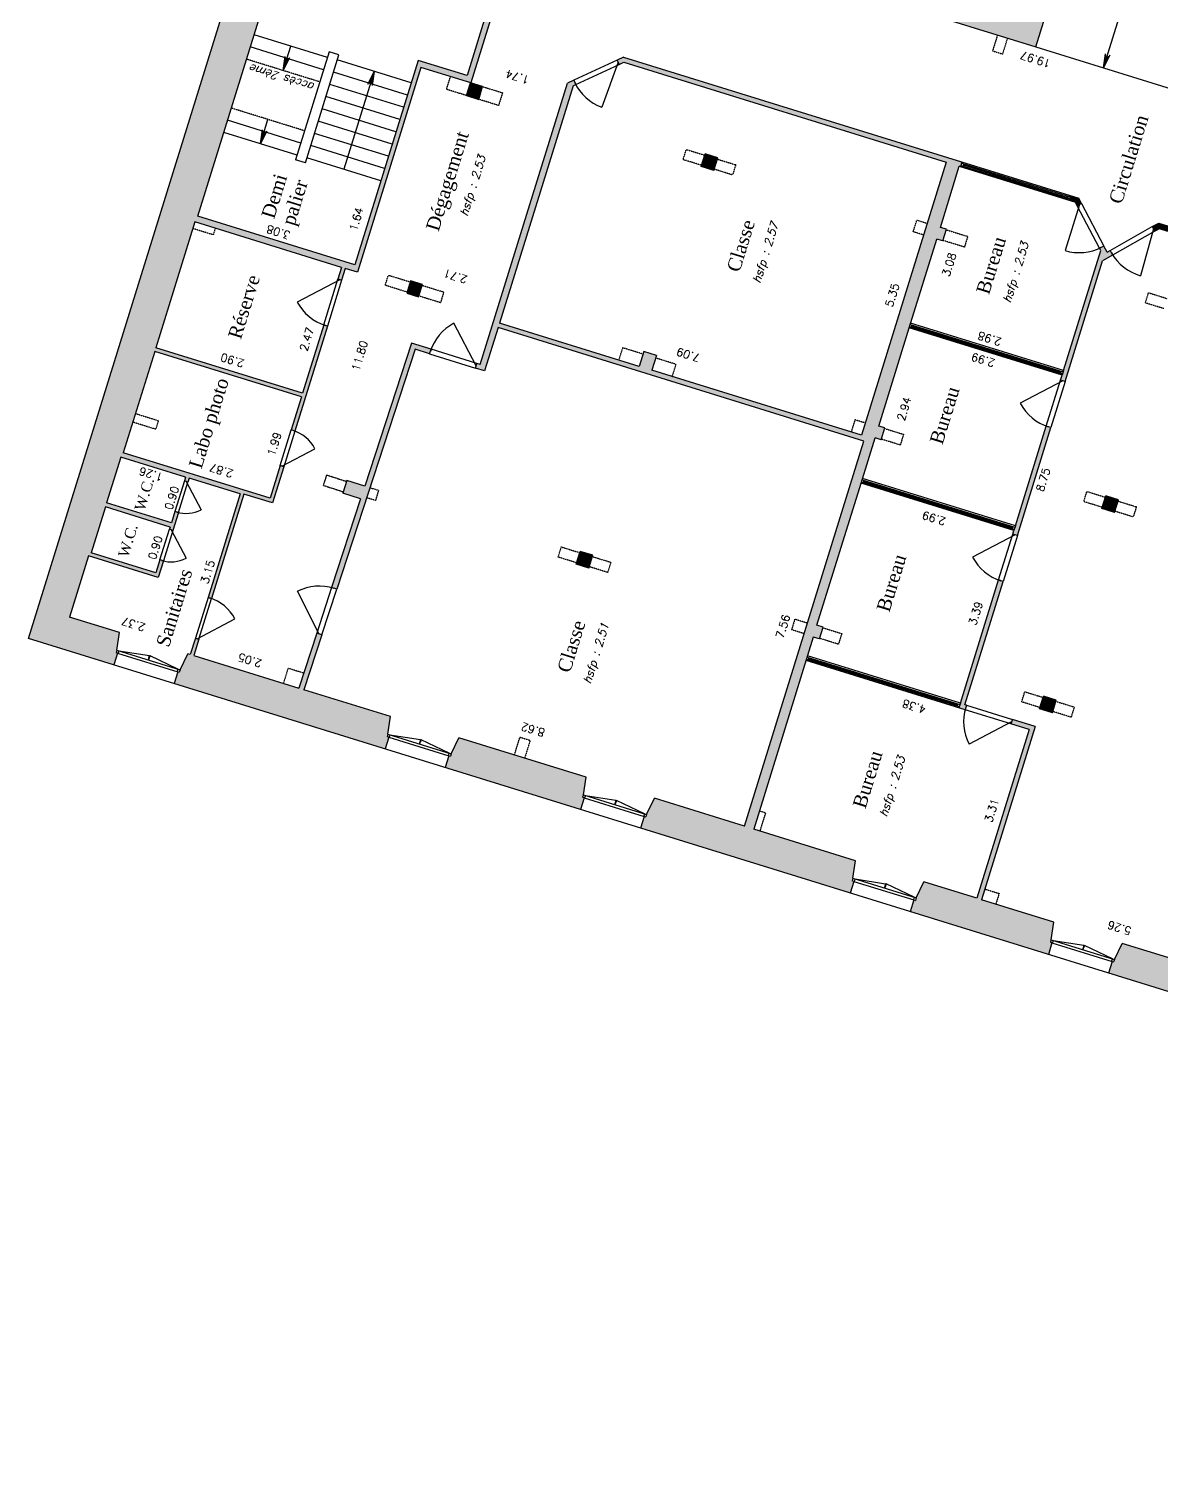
# Model space of a CAD drawing. Header units: metres. Extents: x -1642643 to 2228512, y -1236052 to 2422133.
# Drawn here: x 507018 to 528247, y -54470 to -27614 of the extents above; entities that cross this region are included whole.
import ezdxf
from ezdxf.enums import TextEntityAlignment as Align

# ---------------------------------------------------------------- set-up
doc = ezdxf.new("R2010")
doc.units = ezdxf.units.M
doc.linetypes.add('TIRET-COURT', pattern=[0.25, 0.15, -0.1])
for name, color, linetype in [('ALTIMETRIE', 10, 'Continuous'), ('APPLAT-GRIS', 253, 'Continuous'), ('COTATION-PLANI', 4, 'Continuous'), ('ESCALIER', 100, 'Continuous'), ('FENETRE', 32, 'Continuous'), ('FENETRE-OUVRANT', 213, 'Continuous'), ('HAUTEUR_1.80', 100, 'TIRET-COURT'), ('MUR', 130, 'Continuous'), ('PORTE', 213, 'Continuous'), ('TEXTES-PIECES', 23, 'Continuous')]:
    doc.layers.add(name, color=color, linetype=linetype)
doc.layers.add('Seuils', color=7, linetype='Continuous', plot=False)
doc.styles.add('Simplex 1.5', font='simplex.shx', dxfattribs={"height": 0.075})
doc.styles.add('Times 3.0', font='times.ttf', dxfattribs={"height": 0.15})

msp = doc.modelspace()

# ---------------------------------------------------------------- hatches: boundary and pattern name
at = {"layer": 'APPLAT-GRIS'}
for points in [[(519867.29565, -25471.10301), (519719.23147, -25948.67708), (519661.92258, -25930.90938), (519635.27102, -26016.87272), (522132.98345, -26791.24837), (522230.7058, -26476.04948), (523424.641, -26846.20993), (523326.91864, -27161.40882), (525891.49143, -27956.51346), (526066.20716, -27392.97605), (525244.77975, -27138.30566), (525457.99217, -26450.59899), (525372.02883, -26423.94744), (525158.81642, -27111.65411), (520946.61306, -25805.72805), (521228.52286, -24940.49579), (521152.45848, -24915.71251), (520870.19335, -25782.03535)], [(510187.8426, -31128.48657), (511698.09723, -26257.23098), (511325.58945, -26141.74092), (511470.35969, -25674.79127), (511190.56574, -25588.04564), (507018.44982, -39045.01019), (508616.34823, -39540.41295), (508684.45775, -39320.72887), (508655.8033, -39311.84502), (508670.60972, -39264.08761), (508720.57467, -38934.08231), (507784.52948, -38643.87651), (508139.88351, -37497.69873), (509448.43648, -37903.39458), (509544.6782, -37592.97143), (509477.81783, -37572.24245), (509402.3051, -37815.80523), (508189.26694, -37439.72221), (508455.78247, -36580.08887), (509668.82062, -36956.17189), (509655.49484, -36999.15355), (509722.35521, -37019.88254), (509826.00014, -36685.58069), (509759.13977, -36664.8517), (509692.51089, -36879.76003), (508479.47273, -36503.67702), (508745.98826, -35644.04368), (509959.02641, -36020.1267), (509936.81678, -36091.76281), (510003.67716, -36112.49179), (510025.88678, -36040.85568), (510981.03494, -36336.98404), (510379.89437, -38275.93479), (510446.75474, -38296.66378), (511053.81787, -36338.61006), (511588.70084, -36504.44194), (511798.95197, -35826.28675), (511732.0916, -35805.55777), (511542.56945, -36416.85259), (508791.74277, -35564.00291), (509381.0382, -33663.25809), (512131.86489, -34516.10776), (511939.38145, -35136.95406), (512006.24183, -35157.68304), (512616.26624, -33190.07785), (512549.40587, -33169.34886), (512152.59387, -34449.24739), (509401.76719, -33596.39772), (510133.20423, -31237.18178), (512884.03092, -32090.03145), (512815.92139, -32309.71552), (512882.78177, -32330.44451), (512950.89129, -32110.76043), (513180.12684, -32181.83124), (514370.56284, -28342.13566), (515306.60803, -28632.34145), (515762.64571, -27161.4133), (515657.57941, -27128.83918), (515234.11586, -28494.70104), (514317.17363, -28210.41781), (513129.69891, -32040.56191)], [(518545.56618, -33667.31675), (518459.68896, -33944.30972), (515842.58302, -33132.91801), (517220.75103, -28687.70161), (517272.23942, -28663.77338), (517234.30952, -28582.15645), (517116.4184, -28636.94408), (515481.78987, -33909.36189), (515419.40328, -33890.01993), (515392.75172, -33975.98326), (515564.67839, -34029.28637), (515815.93146, -33218.88135), (522673.89521, -35345.08296), (520435.16482, -42566.003), (518744.55259, -42041.85581), (518599.07282, -42342.24828), (518584.2664, -42390.00569), (518555.61196, -42381.12184), (518487.50244, -42600.80591), (522413.46331, -43817.98708), (522481.57283, -43598.30301), (522452.91838, -43589.41916), (522467.7248, -43541.66175), (522517.68975, -43211.65644), (520607.39345, -42619.39972), (521723.79736, -39018.49118), (521838.41513, -39054.02659), (521906.52466, -38834.34251), (521791.90688, -38798.80711), (522618.105, -36133.94376), (522881.65924, -35283.8619), (522996.27702, -35319.39731), (523064.38654, -35099.71323), (522949.76876, -35064.17783), (523521.29649, -33220.74189), (524036.55983, -31558.7841), (524151.17761, -31594.31951), (524219.28713, -31374.63543), (524104.66936, -31339.10003), (524460.02339, -30192.92224), (524483.90209, -30200.32545), (524510.55364, -30114.36212), (518168.3699, -28148.06982), (518050.47879, -28202.85745), (518088.40869, -28284.47438), (518174.84658, -28244.30403), (524211.38291, -30115.83525), (522624.13491, -35235.42936), (518698.476, -34018.3418), (518784.35322, -33741.34884)], [(515297.05655, -28629.38017), (515223.02446, -28868.16721), (515452.26002, -28939.23801), (515526.29211, -28700.45098)], [(526545.01921, -30745.11552), (526518.36766, -30831.07886), (526635.46903, -30867.38426), (526670.50089, -30934.26935), (526750.22729, -30892.5117), (526697.84291, -30792.49606)], [(528197.42552, -31257.41758), (528077.44039, -31325.19198), (528126.62231, -31412.26171), (528209.0323, -31365.71188), (528368.39379, -31415.11935), (528398.00663, -31319.60454)], [(527167.80377, -31689.7757), (527088.07737, -31731.53335), (527110.56465, -31774.46751), (526413.3925, -34023.16363), (526386.74095, -34109.12697), (526357.12812, -34204.64178), (526443.09145, -34231.29333), (527145.21895, -31966.61395), (527334.28772, -31859.81719), (527285.1058, -31772.74746), (527228.12038, -31804.93606)], [(526090.61259, -35064.27512), (525510.20101, -36936.3655), (525483.54946, -37022.32883), (525462.82047, -37089.1892), (525548.78381, -37115.84076), (526176.57593, -35090.92667)], [(527203.13933, -36372.39754), (527129.10724, -36611.18458), (527367.89427, -36685.21667), (527441.92636, -36446.42963)], [(517353.12729, -37412.16514), (517279.0952, -37650.95218), (517517.88224, -37724.98427), (517591.91433, -37486.19723)], [(525196.30495, -37948.82254), (524479.67432, -40260.28107), (524453.02277, -40346.24441), (524567.64055, -40381.77981), (524594.2921, -40295.81648), (524565.63766, -40286.93263), (525282.26829, -37975.47409)], [(510115.09098, -39366.42971), (510209.85205, -39060.7823), (510142.99168, -39040.05331), (510048.23061, -39345.70072), (510000.4732, -39330.89431), (509854.99343, -39631.28678), (509840.18702, -39679.04419), (509811.53257, -39670.16034), (509743.42305, -39889.84441), (513697.74673, -41115.81901), (513765.85625, -40896.13494), (513737.20181, -40887.25109), (513752.00822, -40839.49368), (513801.97317, -40509.48837), (512178.22131, -40006.07016), (512513.17031, -38979.32327), (512418.10115, -38948.30948), (512082.69617, -39976.45413)], [(526039.35488, -40126.12978), (525965.32279, -40364.91682), (526204.10983, -40438.94891), (526278.14192, -40200.16187)], [(524876.90569, -43943.09348), (525883.74211, -40695.58976), (525453.92544, -40562.332), (525427.27389, -40648.29533), (525771.12722, -40754.90154), (524790.94236, -43916.44193), (523797.58828, -43608.46844), (523652.10851, -43908.86091), (523637.3021, -43956.61832), (523608.64765, -43947.73447), (523540.53813, -44167.41854), (526128.98963, -44969.9264), (526197.09915, -44750.24232), (526168.4447, -44741.35847), (526183.25112, -44693.60106), (526233.21607, -44363.59575)], [(515081.8717, -40906.30037), (514936.39193, -41206.69284), (514921.58552, -41254.45025), (514892.93107, -41245.5664), (514824.82155, -41465.25048), (517360.42762, -42251.37445), (517428.53714, -42031.69037), (517399.88269, -42022.80652), (517414.68911, -41975.04912), (517464.65406, -41645.04381)], [(527513.1146, -44760.40775), (527367.63483, -45060.80023), (527352.82841, -45108.55763), (527324.17397, -45099.67378), (527256.06445, -45319.35786), (531086.20854, -46506.83257), (531154.31806, -46287.1485), (531125.66362, -46278.26465), (531140.47004, -46230.50724), (531190.43499, -45900.50193)]]:
    msp.add_hatch(color=256, dxfattribs=at).paths.add_polyline_path(points)
for points in [[(519694.54421, -29961.34191), (519620.51212, -30200.12895), (519859.29916, -30274.16104), (519933.33125, -30035.374)], [(514177.189, -32342.76795), (514106.11819, -32572.0035), (514325.80227, -32640.11303), (514396.87308, -32410.87747)], [(512984.47898, -36082.66653), (512907.08459, -36320.38399), (513239.82664, -36428.93227), (512697.22531, -38092.68707), (512792.29447, -38123.70087), (514259.94956, -33624.77613), (514533.11839, -33709.46774), (514559.76994, -33623.50441), (514192.33986, -33509.58861), (513317.22103, -36191.21481)]]:
    msp.add_hatch(color=256, dxfattribs=at).paths.add_polyline_path(points, flags=17)
at = {"layer": 'ESCALIER'}
h = msp.add_hatch(color=256, dxfattribs=at)
h.paths.add_polyline_path([(511787.62461, -28399.84267), (511855.71612, -28187.76033), (511852.92092, -28189.2325), (511825.24209, -28136.67889)])
h.paths.add_polyline_path([(511787.62461, -28399.84267), (511905.47453, -28161.55367), (511855.71612, -28187.76033)])
h = msp.add_hatch(color=256, dxfattribs=at)
h.paths.add_polyline_path([(527161.83848, -28350.36418), (527229.92998, -28138.28184), (527227.13478, -28139.75401), (527199.45595, -28087.2004)])
h.paths.add_polyline_path([(527161.83848, -28350.36418), (527279.68839, -28112.07518), (527229.92998, -28138.28184)])
h = msp.add_hatch(color=256, dxfattribs=at)
h.paths.add_polyline_path([(513494.39474, -28415.98994), (513426.30324, -28628.07228), (513429.09844, -28626.60011), (513456.77727, -28679.15372)])
h.paths.add_polyline_path([(513494.39474, -28415.98994), (513376.54482, -28654.27894), (513426.30324, -28628.07228)])
h = msp.add_hatch(color=256, dxfattribs=at)
h.paths.add_polyline_path([(511361.19978, -29775.25601), (511429.29128, -29563.17367), (511426.49608, -29564.64584), (511398.81725, -29512.09223)])
h.paths.add_polyline_path([(511361.19978, -29775.25601), (511479.04969, -29536.96701), (511429.29128, -29563.17367)])

# ---------------------------------------------------------------- linework, layer by layer
for p, q in [((512617.4729, -28154.58398), (511242.05955, -27728.15914)), ((512546.40209, -28383.81953), (511170.98875, -27957.3947)), ((511787.62461, -28399.84267), (511929.76622, -27941.37156)), ((511787.62461, -28399.84267), (511825.24209, -28136.67889)), ((511787.62461, -28399.84267), (511905.47453, -28161.55367)), ((511905.47453, -28161.55367), (511787.62461, -28399.84267)), ((512650.04702, -28049.51768), (512022.2549, -30074.43176)), ((512203.73305, -30130.69615), (512831.52516, -28105.78207)), ((512831.52516, -28105.78207), (512650.04702, -28049.51768)), ((527161.83848, -28350.36418), (527199.45595, -28087.2004)), ((527161.83848, -28350.36418), (527279.68839, -28112.07518)), ((527279.68839, -28112.07518), (527161.83848, -28350.36418)), ((514115.80635, -28859.91856), (512730.84152, -28430.53244)), ((514186.87715, -28630.683), (512801.91233, -28201.29688)), ((513494.39474, -28415.98994), (512925.82829, -30249.8744)), ((513494.39474, -28415.98994), (513376.54482, -28654.27894)), ((513376.54482, -28654.27894), (513494.39474, -28415.98994)), ((513494.39474, -28415.98994), (513456.77727, -28679.15372)), ((514044.73554, -29089.15411), (512659.77072, -28659.768)), ((513973.66473, -29318.38967), (512588.69991, -28889.00355)), ((513902.59393, -29547.62523), (512517.62911, -29118.23911)), ((512119.97725, -29759.23287), (510744.56391, -29332.80804)), ((511361.19978, -29775.25601), (511503.34139, -29316.7849)), ((511361.19978, -29775.25601), (511398.81725, -29512.09223)), ((511361.19978, -29775.25601), (511479.04969, -29536.96701)), ((511479.04969, -29536.96701), (511361.19978, -29775.25601)), ((513831.52312, -29776.86079), (512446.5583, -29347.47467)), ((512048.90645, -29988.46843), (510673.49311, -29562.04359)), ((513689.38151, -30235.3319), (512304.41669, -29805.94578)), ((513760.45232, -30006.09634), (512375.48749, -29576.71022)), ((513618.3107, -30464.56746), (512233.34588, -30035.18134))]:
    msp.add_line(p, q, dxfattribs=at)
at = {"layer": 'ESCALIER', "linetype": 'TIRET-COURT'}
for p, q in [((512475.33128, -28613.05509), (511099.91794, -28186.63025)), ((512191.04806, -29529.99732), (510815.63472, -29103.57248))]:
    msp.add_line(p, q, dxfattribs=at)
at = {"layer": 'ESCALIER', "flags": 128}
msp.add_lwpolyline([(527161.83848, -28350.36418), (527511.26994, -27223.28936, -0.4142135624), (528136.90819, -26893.77946), (536246.11602, -29407.90922)], format="xyb", dxfattribs=at)
for points in [[(525891.49143, -27956.51346), (528432.18552, -28744.2149)], [(512203.73305, -30130.69615), (512022.2549, -30074.43176)]]:
    msp.add_lwpolyline(points, dxfattribs=at)
at = {"layer": 'FENETRE', "flags": 128}
for points in [[(524491.3053, -30176.44675), (526525.77087, -30807.20015)], [(524503.15043, -30138.24083), (526537.616, -30768.99423)], [(524541.35636, -30150.08596), (524529.51122, -30188.29189)], [(524535.43379, -30169.18892), (526493.48751, -30776.25205)], [(526499.41007, -30757.14909), (526487.56494, -30795.35502)], [(523528.6997, -33196.86319), (526394.14416, -34085.24826)], [(523540.54483, -33158.65726), (526405.98929, -34047.04233)], [(523566.90563, -33208.70832), (523578.75076, -33170.50239)], [(523572.82819, -33189.60536), (526361.8608, -34054.30016)], [(526367.78337, -34035.1972), (526355.93823, -34073.40313)], [(522625.50821, -36110.06506), (525490.95267, -36998.45013)], [(522637.35334, -36071.85913), (525502.7978, -36960.2442)], [(522663.71413, -36121.91019), (522675.55927, -36083.70426)], [(522669.6367, -36102.80723), (525458.66931, -36967.50203)], [(525464.59188, -36948.39907), (525452.74674, -36986.60499)], [(508670.60972, -39264.08761), (509854.99343, -39631.28678)], [(508684.45775, -39320.72887), (509811.53257, -39670.16034)], [(508708.81565, -39275.93275), (508694.00923, -39323.69016)], [(521594.98152, -39433.98063), (524460.42598, -40322.3657)], [(521606.82665, -39395.7747), (524472.27112, -40284.15978)], [(521633.18745, -39445.82576), (521645.03258, -39407.61984)], [(521639.11001, -39426.7228), (524428.14262, -40291.41761)], [(509816.78751, -39619.44164), (509801.98109, -39667.19905)], [(524434.06519, -40272.31464), (524422.22006, -40310.52057)], [(513752.00822, -40839.49368), (514936.39193, -41206.69284)], [(513765.85625, -40896.13494), (514892.93107, -41245.5664)], [(513790.21415, -40851.33882), (513775.40773, -40899.09622)], [(514898.18601, -41194.84771), (514883.37959, -41242.60512)], [(517414.68911, -41975.04912), (518599.07282, -42342.24828)], [(517428.53714, -42031.69037), (518555.61196, -42381.12184)], [(517452.89504, -41986.89425), (517438.08862, -42034.65166)], [(518560.8669, -42330.40315), (518546.06048, -42378.16055)], [(522467.7248, -43541.66175), (523652.10851, -43908.86091)], [(522481.57283, -43598.30301), (523608.64765, -43947.73447)], [(522505.93073, -43553.50688), (522491.12431, -43601.26429)], [(523613.90259, -43897.01578), (523599.09617, -43944.77319)], [(526183.25112, -44693.60106), (527367.63483, -45060.80023)], [(526197.09915, -44750.24232), (527324.17397, -45099.67378)], [(526221.45705, -44705.4462), (526206.65063, -44753.2036)], [(527329.4289, -45048.95509), (527314.62249, -45096.7125)]]:
    msp.add_lwpolyline(points, dxfattribs=at)
at = {"layer": 'FENETRE-OUVRANT'}
for points in [[(508708.81565, -39275.93275), (509281.82052, -39365.74041)], [(509816.78751, -39619.44164), (509293.47497, -39369.35368)], [(513790.21415, -40851.33881), (514363.21902, -40941.14647)], [(514898.18601, -41194.84771), (514374.87347, -40944.75975)], [(517452.89504, -41986.89425), (518025.89991, -42076.70191)], [(518560.8669, -42330.40315), (518037.55436, -42080.31518)], [(522505.93073, -43553.50688), (523078.9356, -43643.31454)], [(523613.90259, -43897.01578), (523090.59005, -43646.92782)], [(526221.45705, -44705.4462), (526794.46192, -44795.25386)], [(527329.4289, -45048.95509), (526806.11637, -44798.86713)]]:
    msp.add_lwpolyline(points, dxfattribs=at)
for centre, start, end in [((508708.81565, -39275.93275), 342.774789028, 351.09243721), ((509816.78751, -39619.44164), 154.45714082, 162.774788998), ((513790.21415, -40851.33881), 342.774789028, 351.09243721), ((514898.18601, -41194.84771), 154.45714082, 162.774788998), ((517452.89504, -41986.89425), 342.774789028, 351.09243721), ((518560.8669, -42330.40315), 154.45714082, 162.774788998), ((522505.93073, -43553.50688), 342.774789028, 351.09243721), ((523613.90259, -43897.01578), 154.45714082, 162.774788998), ((526221.45705, -44705.4462), 342.774789028, 351.09243721), ((527329.4289, -45048.95509), 154.45714082, 162.774788998)]:
    msp.add_arc(centre, 580, start, end, dxfattribs=at)
at = {"layer": 'HAUTEUR_1.80', "flags": 128}
for points in [[(525175.13032, -27734.41719), (525083.33052, -28030.51312), (525274.36016, -28089.73879), (525366.15995, -27793.64287)], [(515223.02446, -28868.16721), (514850.51668, -28752.67715), (514924.54877, -28513.89011)], [(515526.29211, -28700.45098), (515898.79989, -28815.94104), (515824.7678, -29054.72807), (515452.26002, -28939.23801)], [(519627.91533, -30176.25025), (519284.062, -30069.64404), (519343.28767, -29878.61441), (519687.141, -29985.22062)], [(519925.92804, -30059.25271), (520269.78138, -30165.85892), (520210.55571, -30356.88855), (519866.70237, -30250.28234)], [(510515.2635, -31355.63312), (510476.76681, -31479.80238), (510094.70755, -31361.35104)], [(523787.91936, -31481.69711), (523596.88972, -31422.47144), (523664.99925, -31202.78737), (523856.02888, -31262.01304)], [(524216.32585, -31384.18691), (524617.48808, -31508.56082), (524555.30112, -31709.14194), (524154.1389, -31584.76802)], [(514112.04076, -32552.90054), (513701.32706, -32425.56535), (513760.55273, -32234.53572), (514171.26643, -32361.87091)], [(514331.72484, -32621.01006), (514742.43854, -32748.34526), (514801.66421, -32557.31563), (514390.95051, -32429.98043)], [(528291.41104, -32862.22807), (527947.55771, -32755.62187), (528006.78338, -32564.59224), (528350.63671, -32671.19844)], [(518530.75976, -33715.07416), (518148.7005, -33596.62281), (518077.6297, -33825.85837)], [(519080.53526, -34136.79315), (519151.60606, -33907.55759), (518769.5468, -33789.10625)], [(509019.76161, -34828.53884), (509449.57828, -34961.7966), (509399.23646, -35124.17178), (508969.41979, -34990.91402)], [(522695.20571, -35006.1938), (522504.17608, -34946.96813), (522433.10528, -35176.20369)], [(523061.42525, -35109.26471), (523414.83007, -35218.8322), (523352.64312, -35419.41332), (522999.2383, -35309.84582)], [(512913.276, -36301.367), (512542.43523, -36180.63125), (512607.44679, -35980.94776), (512978.28756, -36101.68351)], [(513414.25464, -36217.15483), (513576.62982, -36267.49666), (513517.40415, -36458.52629), (513352.22034, -36407.3137)], [(527136.51045, -36587.30587), (526792.65711, -36480.69967), (526851.88278, -36289.67003), (527195.73612, -36396.27624)], [(527434.52316, -36470.30833), (527778.37649, -36576.91454), (527719.15082, -36767.94417), (527375.29748, -36661.33796)], [(517286.49841, -37627.07348), (516942.64507, -37520.46727), (517001.87074, -37329.43764), (517345.72408, -37436.04385)], [(517584.51112, -37510.07594), (517928.36445, -37616.68215), (517869.13878, -37807.71178), (517525.28545, -37701.10557)], [(521615.23633, -38759.73761), (521376.44929, -38685.70552), (521317.22362, -38876.73515), (521556.01066, -38950.76724)], [(521903.56337, -38843.89399), (522256.96819, -38953.46149), (522194.78123, -39154.0426), (521841.37642, -39044.4751)], [(511796.15173, -39887.61562), (511884.99024, -39601.07117), (512175.74762, -39691.21583)], [(525972.726, -40341.03812), (525628.87266, -40234.43191), (525688.09833, -40043.40228), (526031.95167, -40150.00849)], [(526270.73871, -40224.04058), (526614.59204, -40330.64679), (526555.36637, -40521.67642), (526211.51304, -40415.07021)], [(516122.98319, -41229.08028), (516226.62811, -40894.77843), (516417.65774, -40954.0041), (516314.01282, -41288.30595)], [(520713.99965, -42275.54639), (520828.61743, -42311.08179), (520722.01122, -42654.93513)], [(524939.09265, -43742.51237), (525206.53413, -43825.42831), (525144.34718, -44026.00942)]]:
    msp.add_lwpolyline(points, dxfattribs=at)
at = {"layer": 'MUR'}
for p, q in [((507018.44982, -39045.01019), (511190.56574, -25588.04564)), ((515657.57941, -27128.83918), (515234.11586, -28494.70104)), ((515762.64571, -27161.4133), (515306.60803, -28632.34145)), ((525891.49143, -27956.51346), (526066.20716, -27392.97605)), ((514317.17363, -28210.41781), (513129.69891, -32040.56191)), ((514370.56284, -28342.13566), (513180.12684, -32181.83124)), ((515234.11586, -28494.70104), (514317.17363, -28210.41781)), ((518088.40868, -28284.47438), (518174.84658, -28244.30403)), ((518174.84658, -28244.30403), (524211.38291, -30115.83525)), ((515526.29211, -28700.45098), (515297.05655, -28629.38017)), ((515452.26002, -28939.23801), (515526.29211, -28700.45098)), ((515481.78987, -33909.36189), (517116.4184, -28636.94408)), ((517220.75103, -28687.70161), (515842.58302, -33132.91801)), ((517220.75103, -28687.70161), (517272.23942, -28663.77338)), ((515223.02446, -28868.16721), (515452.26002, -28939.23801)), ((519620.51212, -30200.12895), (519694.54421, -29961.34191)), ((519933.33125, -30035.374), (519694.54421, -29961.34191)), ((519859.29916, -30274.16104), (519933.33125, -30035.374)), ((519859.29916, -30274.16104), (519620.51212, -30200.12895)), ((524211.38291, -30115.83525), (522624.13491, -35235.42936)), ((526635.46903, -30867.38426), (524460.02339, -30192.92224)), ((524460.02339, -30192.92224), (526635.46903, -30867.38426)), ((526670.50089, -30934.26935), (526635.46903, -30867.38426)), ((510133.20423, -31237.18178), (509401.76719, -33596.39772)), ((528209.0323, -31365.71188), (528126.62231, -31412.26171)), ((526413.3925, -34023.16363), (527110.56465, -31774.46751)), ((527110.56465, -31774.46751), (527088.07737, -31731.53335)), ((527334.28772, -31859.81719), (527145.21895, -31966.61395)), ((512884.03092, -32090.03145), (512815.92139, -32309.71552)), ((513180.12684, -32181.83124), (512950.89129, -32110.76043)), ((526443.09145, -34231.29333), (527145.21895, -31966.61395)), ((514177.189, -32342.76795), (514106.11819, -32572.0035)), ((514396.87308, -32410.87747), (514177.189, -32342.76795)), ((514325.80227, -32640.11303), (514396.87308, -32410.87747)), ((514396.87308, -32410.87747), (514396.87308, -32410.87747)), ((514106.11819, -32572.0035), (514325.80227, -32640.11303)), ((512549.40587, -33169.34886), (512152.59387, -34449.24739)), ((515815.93146, -33218.88135), (515564.67839, -34029.28637)), ((522673.89521, -35345.08296), (515815.93146, -33218.88135)), ((518459.68896, -33944.30972), (515842.58302, -33132.91801)), ((509381.0382, -33663.25809), (508791.74277, -35564.00291)), ((512131.86489, -34516.10776), (509381.0382, -33663.25809)), ((514259.94956, -33624.77613), (512792.29446, -38123.70087)), ((514533.11839, -33709.46774), (514259.94956, -33624.77613)), ((518545.56618, -33667.31675), (518459.68896, -33944.30972)), ((518784.35322, -33741.34884), (518545.56618, -33667.31675)), ((518784.35322, -33741.34884), (518698.476, -34018.3418)), ((515564.67839, -34029.28637), (515392.75172, -33975.98326)), ((522624.13491, -35235.42936), (518698.476, -34018.3418)), ((526357.12811, -34204.64178), (526386.74095, -34109.12696)), ((512131.86489, -34516.10776), (511939.38145, -35136.95406)), ((525510.20101, -36936.3655), (526090.61259, -35064.27512)), ((525548.78381, -37115.84076), (526176.57593, -35090.92667)), ((520435.16482, -42566.003), (522673.89521, -35345.08296)), ((508745.98826, -35644.04368), (508479.47273, -36503.67702)), ((509959.02641, -36020.1267), (508745.98826, -35644.04368)), ((511542.56945, -36416.85259), (508791.74277, -35564.00291)), ((511732.0916, -35805.55777), (511542.56945, -36416.85259)), ((509959.02641, -36020.1267), (509936.81678, -36091.76281)), ((510025.88678, -36040.85568), (510003.67715, -36112.49179)), ((510981.03494, -36336.98404), (510025.88678, -36040.85568)), ((509692.51089, -36879.76003), (508479.47273, -36503.67702)), ((510981.03494, -36336.98404), (510379.89437, -38275.93479)), ((511053.81787, -36338.61006), (510446.75474, -38296.66378)), ((527129.10724, -36611.18458), (527203.13933, -36372.39754)), ((527441.92636, -36446.42963), (527203.13933, -36372.39754)), ((527367.89427, -36685.21667), (527441.92636, -36446.42963)), ((508455.78246, -36580.08887), (508189.26694, -37439.72221)), ((509668.82062, -36956.17189), (508455.78246, -36580.08887)), ((509759.13977, -36664.8517), (509692.51089, -36879.76003)), ((509826.00014, -36685.58069), (509722.35521, -37019.88254)), ((527367.89427, -36685.21667), (527129.10724, -36611.18458)), ((509668.82062, -36956.17189), (509655.49484, -36999.15355)), ((525462.82047, -37089.1892), (525483.54946, -37022.32883)), ((508139.88351, -37497.69873), (507784.52948, -38643.87651)), ((509448.43648, -37903.39458), (508139.88351, -37497.69873)), ((509402.3051, -37815.80523), (508189.26694, -37439.72221)), ((509477.81783, -37572.24245), (509402.3051, -37815.80523)), ((509544.6782, -37592.97143), (509448.43648, -37903.39458)), ((517279.0952, -37650.95218), (517353.12729, -37412.16514)), ((517591.91433, -37486.19723), (517353.12729, -37412.16514)), ((517517.88224, -37724.98427), (517591.91433, -37486.19723)), ((517517.88224, -37724.98427), (517279.0952, -37650.95218)), ((524479.67432, -40260.28107), (525196.30495, -37948.82254)), ((524565.63766, -40286.93263), (525282.26828, -37975.47409)), ((508720.57467, -38934.08231), (507784.52948, -38643.87651)), ((556772.26003, -54470.38067), (507018.44982, -39045.01019)), ((510142.99168, -39040.05331), (510048.23061, -39345.70072)), ((510209.85205, -39060.7823), (510115.09098, -39366.42971)), ((512513.1703, -38979.32327), (512178.22131, -40006.07016)), ((521723.79736, -39018.49118), (520607.39345, -42619.39972)), ((510048.23061, -39345.70072), (510000.4732, -39330.89431)), ((524567.64055, -40381.77981), (521587.57831, -39457.85933)), ((513801.97317, -40509.48837), (512178.22131, -40006.07016)), ((525965.32279, -40364.91682), (526039.35488, -40126.12978)), ((526278.14192, -40200.16187), (526039.35488, -40126.12978)), ((526204.10983, -40438.94891), (526278.14192, -40200.16187)), ((524594.2921, -40295.81648), (524565.63766, -40286.93263)), ((526204.10983, -40438.94891), (525965.32279, -40364.91682)), ((525771.12722, -40754.90154), (524790.94236, -43916.44193)), ((525883.74211, -40695.58976), (524876.90569, -43943.09348)), ((525771.12722, -40754.90154), (525427.27389, -40648.29533)), ((525883.74211, -40695.58976), (525453.92544, -40562.332)), ((517464.65406, -41645.04381), (515081.8717, -40906.30037)), ((520435.16482, -42566.003), (518744.55259, -42041.85581)), ((522517.68975, -43211.65644), (520607.39345, -42619.39972)), ((524790.94236, -43916.44193), (523797.58828, -43608.46844)), ((526233.21607, -44363.59575), (524876.90569, -43943.09348)), ((531190.43499, -45900.50193), (527513.1146, -44760.40775))]:
    msp.add_line(p, q, dxfattribs=at)
at = {"layer": 'MUR', "flags": 128}
for points in [[(510187.8426, -31128.48657), (511698.09723, -26257.23098)], [(523341.24586, -27165.85075), (525891.49143, -27956.51346)], [(518168.3699, -28148.06982), (518050.47879, -28202.85745)], [(518168.3699, -28148.06982), (526697.84291, -30792.49606)], [(515306.60803, -28632.34145), (514370.56284, -28342.13566)], [(518050.47879, -28202.85745), (518088.40868, -28284.47438)], [(515223.02446, -28868.16721), (515297.05655, -28629.38017)], [(517234.30952, -28582.15645), (517116.4184, -28636.94408)], [(517234.30952, -28582.15645), (517272.23942, -28663.77338)], [(524104.66936, -31339.10003), (524460.02339, -30192.92224)], [(524510.55364, -30114.36212), (524483.90209, -30200.32546)], [(526545.01921, -30745.11552), (526518.36766, -30831.07886)], [(526750.22729, -30892.5117), (526697.84291, -30792.49606)], [(513129.69891, -32040.56191), (510187.8426, -31128.48657)], [(526750.22729, -30892.5117), (526670.50089, -30934.26935)], [(512884.03092, -32090.03145), (510133.20423, -31237.18178)], [(524219.28713, -31374.63543), (524104.66936, -31339.10003)], [(524151.17761, -31594.31951), (524219.28713, -31374.63543)], [(528077.44039, -31325.19198), (528197.42552, -31257.41758)], [(528077.44039, -31325.19198), (528126.62231, -31412.26171)], [(528197.42552, -31257.41758), (532161.29035, -32486.35027)], [(528368.39379, -31415.11935), (528209.0323, -31365.71188)], [(523521.29649, -33220.74189), (524036.55983, -31558.7841)], [(524151.17761, -31594.31951), (524036.55983, -31558.7841)], [(527167.80377, -31689.7757), (527088.07737, -31731.53335)], [(527228.12038, -31804.93606), (527167.80377, -31689.7757)], [(527228.12038, -31804.93606), (527285.1058, -31772.74746)], [(527285.1058, -31772.74746), (527334.28772, -31859.81719)], [(512950.89129, -32110.76043), (512882.78177, -32330.44451)], [(512882.78177, -32330.44451), (512815.9214, -32309.71553)], [(512616.26624, -33190.07785), (512006.24182, -35157.68304)], [(512616.26624, -33190.07785), (512549.40587, -33169.34886)], [(522949.76876, -35064.17783), (523521.29649, -33220.74189)], [(526386.74095, -34109.12697), (523521.29649, -33220.74189)], [(526413.3925, -34023.16363), (523547.94804, -33134.77856)], [(514192.33986, -33509.58861), (513317.22103, -36191.21481)], [(514559.76994, -33623.50441), (514192.33986, -33509.58861)], [(512152.59387, -34449.24739), (509401.76719, -33596.39772)], [(514533.11839, -33709.46774), (514559.76994, -33623.50441)], [(515392.75172, -33975.98326), (515419.40328, -33890.01993)], [(515481.78987, -33909.36189), (515419.40328, -33890.01993)], [(526413.3925, -34023.16363), (526386.74095, -34109.12697)], [(526443.09145, -34231.29333), (526357.12812, -34204.64178)], [(512006.24183, -35157.68304), (511939.38145, -35136.95406)], [(523064.38654, -35099.71323), (522949.76876, -35064.17783)], [(522996.27701, -35319.39731), (523064.38654, -35099.71323)], [(526176.57593, -35090.92667), (526090.61259, -35064.27512)], [(522618.105, -36133.94376), (522881.65924, -35283.8619)], [(522996.27701, -35319.39731), (522881.65924, -35283.8619)], [(511798.95197, -35826.28675), (511588.70084, -36504.44194)], [(511798.95197, -35826.28675), (511732.0916, -35805.55777)], [(510003.67715, -36112.49179), (509936.81678, -36091.76281)], [(512984.47898, -36082.66653), (512907.08459, -36320.38399)], [(513317.22103, -36191.21481), (512984.47898, -36082.66653)], [(521791.90688, -38798.80711), (522618.105, -36133.94376)], [(525483.54946, -37022.32883), (522618.105, -36133.94376)], [(525510.20101, -36936.3655), (522644.75655, -36047.98043)], [(511588.70084, -36504.44194), (511053.81787, -36338.61006)], [(513239.82663, -36428.93227), (512697.22531, -38092.68707)], [(513239.82664, -36428.93227), (512907.08459, -36320.38399)], [(509826.00014, -36685.58069), (509759.13977, -36664.8517)], [(509722.35521, -37019.88254), (509655.49484, -36999.15355)], [(525510.20101, -36936.3655), (525483.54946, -37022.32883)], [(525548.78381, -37115.84076), (525462.82047, -37089.1892)], [(509544.6782, -37592.97143), (509477.81783, -37572.24245)], [(512792.29447, -38123.70087), (512697.22531, -38092.68707)], [(525282.26828, -37975.47409), (525196.30495, -37948.82254)], [(510379.89437, -38275.93479), (510446.75474, -38296.66378)], [(508670.60972, -39264.08761), (508720.57467, -38934.08231)], [(521906.52466, -38834.34251), (521791.90688, -38798.80711)], [(521838.41513, -39054.02659), (521906.52466, -38834.34251)], [(510142.99168, -39040.05331), (510209.85205, -39060.7823)], [(512418.10115, -38948.30948), (512082.69617, -39976.45413)], [(512513.1703, -38979.32327), (512418.10115, -38948.30948)], [(521838.41513, -39054.02659), (521723.79736, -39018.49118)], [(508684.45775, -39320.72887), (508616.34823, -39540.41295)], [(508670.60972, -39264.08761), (508655.8033, -39311.84502)], [(508684.45775, -39320.72887), (508655.8033, -39311.84502)], [(509854.99343, -39631.28678), (510000.4732, -39330.89431)], [(510115.09098, -39366.42971), (512082.69617, -39976.45413)], [(524479.67432, -40260.28107), (521614.22986, -39371.896)], [(509811.53257, -39670.16034), (509743.42305, -39889.84441)], [(509811.53257, -39670.16034), (509840.18702, -39679.04419)], [(509854.99343, -39631.28678), (509840.18702, -39679.04419)], [(524479.67432, -40260.28107), (524453.02277, -40346.24441)], [(513752.00822, -40839.49368), (513801.97317, -40509.48837)], [(524594.2921, -40295.81648), (524567.64055, -40381.77981)], [(525453.92544, -40562.332), (525427.27389, -40648.29533)], [(513765.85625, -40896.13494), (513697.74673, -41115.81902)], [(513752.00822, -40839.49368), (513737.2018, -40887.25109)], [(513765.85625, -40896.13494), (513737.2018, -40887.25109)], [(514936.39193, -41206.69284), (515081.8717, -40906.30037)], [(514892.93107, -41245.5664), (514824.82155, -41465.25048)], [(514892.93107, -41245.5664), (514921.58552, -41254.45025)], [(514936.39193, -41206.69284), (514921.58552, -41254.45025)], [(517414.68911, -41975.04912), (517464.65406, -41645.04381)], [(517428.53714, -42031.69037), (517360.42762, -42251.37445)], [(517414.68911, -41975.04912), (517399.88269, -42022.80652)], [(517428.53714, -42031.69037), (517399.88269, -42022.80652)], [(518599.07282, -42342.24828), (518744.55259, -42041.85581)], [(518555.61196, -42381.12184), (518487.50244, -42600.80591)], [(518555.61196, -42381.12184), (518584.2664, -42390.00569)], [(518599.07282, -42342.24828), (518584.2664, -42390.00569)], [(522467.7248, -43541.66175), (522517.68975, -43211.65644)], [(522481.57283, -43598.30301), (522413.46331, -43817.98708)], [(522467.7248, -43541.66175), (522452.91838, -43589.41916)], [(522481.57283, -43598.30301), (522452.91838, -43589.41916)], [(523652.10851, -43908.86091), (523797.58828, -43608.46844)], [(523608.64765, -43947.73447), (523540.53813, -44167.41854)], [(523608.64765, -43947.73447), (523637.30209, -43956.61832)], [(523652.10851, -43908.86091), (523637.30209, -43956.61832)], [(526183.25112, -44693.60106), (526233.21607, -44363.59575)], [(526197.09915, -44750.24232), (526128.98962, -44969.9264)], [(526183.25112, -44693.60106), (526168.4447, -44741.35847)], [(526197.09915, -44750.24232), (526168.4447, -44741.35847)], [(527367.63483, -45060.80023), (527513.1146, -44760.40775)], [(527324.17397, -45099.67378), (527256.06445, -45319.35786)], [(527324.17397, -45099.67378), (527352.82841, -45108.55763)], [(527367.63483, -45060.80023), (527352.82841, -45108.55763)]]:
    msp.add_lwpolyline(points, dxfattribs=at)
at = {"layer": 'PORTE'}
for p, q in [((518069.44374, -28243.66592), (517760.5298, -29088.98963)), ((526710.3641, -30913.39053), (526441.88448, -31772.41247)), ((528102.03135, -31368.72685), (527858.2357, -32245.46152)), ((512849.35158, -32320.08002), (512053.04409, -32739.47765)), ((515406.0775, -33933.0016), (514986.67987, -33136.6941)), ((526400.10978, -34217.96756), (525603.80229, -34637.36519)), ((511765.52179, -35815.92226), (512384.87206, -35489.7241)), ((509970.24697, -36102.1273), (510249.84539, -36632.99896)), ((509688.92503, -37009.51805), (509968.52345, -37540.38971)), ((525505.80214, -37102.51498), (524709.49465, -37521.91261)), ((512465.63573, -38963.81638), (512057.98991, -38161.42938)), ((510176.42187, -39050.41781), (510884.25075, -38677.61991)), ((525440.59967, -40605.31367), (524644.29217, -41024.7113))]:
    msp.add_line(p, q, dxfattribs=at)
for centre, radius, start, end in [((518069.44374, -28243.66592), 900, 204.925744432, 249.925744366), ((526710.36409, -30913.39053), 900, 252.643832676, 297.643832701), ((528102.03135, -31368.72685), 910, 209.460223009, 254.460222861), ((512849.35158, -32320.08002), 900, 207.774789068, 252.774789002), ((515406.0775, -33933.0016), 900, 117.774789089, 162.774789025), ((526400.10978, -34217.96756), 900, 207.774789057, 252.774789075), ((511765.52179, -35815.92226), 700, 27.774789075, 72.77478898), ((509970.24697, -36102.1273), 600, 252.774789002, 297.774788921), ((509688.92503, -37009.51805), 600, 252.774789002, 297.774788921), ((525505.80214, -37102.51498), 900, 207.774789057, 252.774789075), ((512465.63573, -38963.81638), 900, 71.93245545, 116.932455387), ((510176.42187, -39050.41781), 800, 27.774789064, 72.774789008), ((525440.59966, -40605.31367), 900, 162.77478899, 207.774789013)]:
    msp.add_arc(centre, radius, start, end, dxfattribs=at)
at = {"layer": 'Seuils', "flags": 128}
for points in [[(518050.47879, -28202.85745), (517234.30952, -28582.15645)], [(517272.23942, -28663.77338), (518088.40868, -28284.47438)], [(527088.07737, -31731.53335), (526670.50089, -30934.26935)], [(526750.22729, -30892.5117), (527167.80377, -31689.7757)], [(527285.1058, -31772.74746), (528077.44039, -31325.19198)], [(528126.62231, -31412.26171), (527334.28772, -31859.81719)], [(512549.40587, -33169.34886), (512815.92139, -32309.71552)], [(512882.78177, -32330.44451), (512616.26624, -33190.07785)], [(514533.11839, -33709.46774), (515392.75172, -33975.98326)], [(515419.40328, -33890.01993), (514559.76994, -33623.50441)], [(526090.61259, -35064.27512), (526357.12812, -34204.64178)], [(526443.09145, -34231.29333), (526176.57593, -35090.92667)], [(511732.0916, -35805.55777), (511939.38145, -35136.95406)], [(512006.24183, -35157.68304), (511798.95197, -35826.28675)], [(509936.81678, -36091.76281), (509759.13977, -36664.8517)], [(509826.00014, -36685.58069), (510003.67715, -36112.49179)], [(509477.81783, -37572.24245), (509655.49484, -36999.15355)], [(509722.35521, -37019.88254), (509544.6782, -37592.97143)], [(525196.30495, -37948.82254), (525462.82047, -37089.1892)], [(525548.78381, -37115.84076), (525282.26828, -37975.47409)], [(512697.22531, -38092.68707), (512418.10115, -38948.30948)], [(512513.1703, -38979.32327), (512792.29447, -38123.70087)], [(510379.89437, -38275.93479), (510142.99168, -39040.05331)], [(510209.85205, -39060.7823), (510446.75474, -38296.66378)], [(525427.27389, -40648.29533), (524567.64055, -40381.77981)], [(524594.2921, -40295.81648), (525453.92544, -40562.332)]]:
    msp.add_lwpolyline(points, dxfattribs=at)

# ---------------------------------------------------------------- texts
at = {"layer": 'ALTIMETRIE', "style": 'Simplex 1.5', "oblique": 15.00003}
for s, p in [('hsfp : 2.53', (515339.57439, -30557.20256)), ('hsfp : 2.57', (520826.26261, -31813.81838)), ('hsfp : 2.53', (525517.18988, -32182.05451)), ('hsfp : 2.51', (517649.04035, -39323.69066)), ('hsfp : 2.53', (523202.2628, -41817.48314))]:
    msp.add_text(s, height=153, rotation=72.774789002, dxfattribs=at).set_placement(p, align=Align.MIDDLE_CENTER)
at = {"layer": 'COTATION-PLANI', "style": 'Simplex 1.5'}
for s, rotation, p in [('19.97', 162.774788999, (525909.15681, -28119.03403)), ('1.64', 72.774789002, (513230.73259, -31208.14543)), ('3.08', 162.774788999, (511720.04513, -31358.54319)), ('5.35', 72.774789002, (523274.48668, -32631.21305)), ('2.47', 72.774789002, (512302.27698, -33459.91442)), ('11.80', 72.774789002, (513294.28281, -33767.46991)), ('2.98', 162.774788999, (525049.80787, -33355.971)), ('2.90', 162.774788999, (510858.40254, -33760.84478)), ('2.99', 162.774788999, (524926.61604, -33753.32049)), ('2.94', 72.774789002, (523497.98107, -34763.01116)), ('1.99', 72.774789002, (511693.94495, -35422.06092)), ('1.26', 162.774788994, (509333.55034, -35893.23008)), ('8.75', 72.774789002, (526103.66831, -36092.27673)), ('2.99', 162.774788999, (524006.40797, -36721.40852)), ('3.39', 72.774789002, (524838.33967, -38596.8857)), ('7.56', 72.774789002, (521226.36356, -38841.27254)), ('4.38', 162.774788997, (523634.93351, -40249.65266)), ('3.31', 72.774788997, (525137.76257, -42291.25248)), ('5.26', 162.774788997, (527483.24459, -44400.86867))]:
    msp.add_text(s, height=150, rotation=rotation, dxfattribs=at).set_placement(p, align=Align.CENTER)
for s, rotation, p in [('1.74', 162.774788999, (516156.11702, -28587.8166)), ('3.08', 72.774789002, (524197.48902, -32014.20509)), ('2.71', 162.774788999, (514995.91051, -32330.00839)), ('7.09', 162.774788999, (519358.76742, -33800.54377)), ('2.87', 162.774788994, (510607.98953, -35970.05738)), ('0.90', 72.774789002, (509629.85718, -36389.20416)), ('0.90', 72.774788991, (509320.97937, -37319.46039)), ('3.15', 72.774788997, (510302.17396, -37775.47294)), ('2.37', 162.774788995, (508960.7993, -38851.5164)), ('2.05', 162.774788999, (511143.31283, -39528.16969)), ('8.62', 162.774788999, (516448.87407, -40827.43841))]:
    msp.add_text(s, height=150, rotation=rotation, dxfattribs=at).set_placement(p, align=Align.TOP_CENTER)
at = {"layer": 'TEXTES-PIECES', "style": 'Simplex 1.5', "oblique": 15.00003}
msp.add_text('accès 2ème', height=153, rotation=162.759239999, dxfattribs=at).set_placement((511772.09136, -28536.48962), align=Align.MIDDLE_CENTER)
at = {"layer": 'TEXTES-PIECES', "style": 'Times 3.0', "width": 0.99}
for s, height, p in [('Circulation', 255, (527633.49938, -30061.75967)), ('Dégagement ', 255, (514878.19677, -30425.90191)), ('Demi', 255, (511620.94993, -30752.86362)), ('palier', 255, (512003.88843, -30871.58756)), ('Classe', 255, (520364.88499, -31682.51773)), ('Bureau', 255, (525055.81226, -32050.75385)), ('Réserve', 255, (511054.09216, -32827.58252)), ('Labo photo', 255, (510393.42239, -35007.27144)), ('Bureau', 255, (524184.06094, -34862.54693)), ('W.C.', 200, (509186.06053, -36339.14611)), ('W.C.', 200, (508877.88123, -37211.71796)), ('Bureau', 255, (523188.15756, -38004.82732)), ('Sanitaires', 255, (509747.17756, -38469.96359)), ('Classe', 255, (517187.66273, -39192.39)), ('Bureau', 255, (522740.88518, -41686.18248))]:
    msp.add_text(s, height=height, rotation=72.768463323, dxfattribs=at).set_placement(p, align=Align.MIDDLE_CENTER)

doc.saveas('drawing.dxf')
